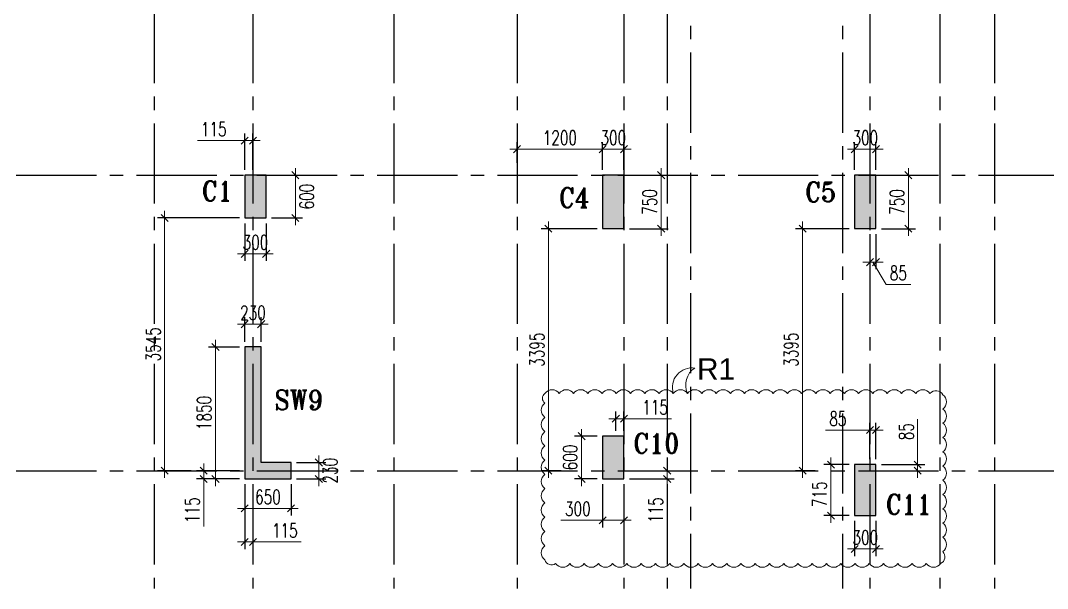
# Model space of a CAD drawing. Header units: millimetres. Extents: x 1363246 to 1691641, y -112430 to 78417.
# Drawn here: x 1414566 to 1428971, y -34446 to -26479 of the extents above; entities that cross this region are included whole.
import ezdxf

# ---------------------------------------------------------------- set-up
doc = ezdxf.new("R2010")
doc.units = ezdxf.units.MM
doc.header["$LTSCALE"] = 500
doc.header["$MEASUREMENT"] = 0
doc.header["$PDMODE"] = 34
for name, pattern in [('CONTINOUS', [0]), ('DASHDOT', [1, 0.5, -0.25, 0, -0.25]), ('Site$0$CENTER2', [1.125, 0.75, -0.125, 0.125, -0.125])]:
    doc.linetypes.add(name, pattern=pattern)
doc.layers.get('Defpoints').update_dxf_attribs({"lineweight": 0})
for name, color, linetype, lineweight in [('ARWO', 1, 'Continuous', 18), ('COL. NO.', 1, 'DASHDOT', 15), ('CUT OUT', 1, 'Continuous', 13), ('dim-M', 1, 'Continuous', 15), ('S - SUNK', 251, 'Continuous', 0), ('TEXT2MM', 3, 'Continuous', 18), ('TOWER COL HATCH', 253, 'Continuous', 20)]:
    doc.layers.add(name, color=color, linetype=linetype, lineweight=lineweight)
for name, color, linetype in [('GLASS', 5, 'Continuous'), ('GRID', 7, 'Continuous'), ('TOWER AREA COLUMN.', 6, 'Continuous')]:
    doc.layers.add(name, color=color, linetype=linetype)
doc.styles.add('2MM', font='romans.shx', dxfattribs={"width": 0.7})
doc.styles.add('3mm', font='arial.ttf')
doc.styles.add('ROMANT', font='romant__.ttf', dxfattribs={"width": 0.9, "height": 600})
doc.dimstyles.new('RAJESH', dxfattribs={"dimtxt": 200, "dimasz": 180, "dimexe": 100, "dimexo": 250, "dimgap": 50, "dimtad": 2, "dimdec": 0, "dimzin": 1, "dimdsep": 46, "dimtxsty": '2MM', "dimblk": 'OBLIQUE', "dimcen": 0, "dimdle": 100, "dimclrd": 1, "dimclre": 1, "dimclrt": 3, "dimadec": 0, "dimazin": 0, "dimtfac": 1, "dimtdec": 0, "dimtix": 1, "dimtmove": 2, "dimatfit": 3, "dimfxl": 0, "dimtolj": 1, "dimlwd": -1, "dimarcsym": 0})

# ---------------------------------------------------------------- blocks, each defined once
blk = doc.blocks.new('EEE')
at = {"layer": 'GRID', "color": 16, "linetype": 'Site$0$CENTER2', "ltscale": 3}
for points in [[(1416440.6, 258923.2), (1416440.6, 223711.9)], [(1417825.6, 258923.2), (1417825.6, 223711.9)], [(1419800.6, 258923.2), (1419800.6, 223711.9)], [(1421530.6, 258923.2), (1421530.6, 223711.9)], [(1423030.6, 258923.2), (1423030.6, 223711.9)], [(1423635.6, 258923.2), (1423635.6, 223711.9)], [(1424487.3, 258923.2), (1423965.6, 258229.8), (1423965.6, 223711.9)], [(1425576.4, 258923.2), (1426098.1, 258229.8), (1426098.1, 223711.9)], [(1426480.6, 258923.2), (1426480.6, 223711.9)], [(1427460.6, 258923.2), (1427460.6, 223711.9)], [(1428230.6, 258923.2), (1428230.6, 223711.9)], [(1363880.9, 229508.8), (1442964.5, 229508.8)], [(1363880.9, 225363.8), (1442964.5, 225363.8)]]:
    blk.add_lwpolyline(points, dxfattribs=at)
blk = doc.blocks.new('3tgra')
at = {"layer": 'TOWER COL HATCH'}
h = blk.add_hatch(color=253, dxfattribs=at)
h.dxf.hatch_style = 1
h.paths.add_polyline_path([(1381176, 68967), (1381476, 68967), (1381476, 68217), (1381176, 68217)])
h = blk.add_hatch(color=253, dxfattribs=at)
h.dxf.hatch_style = 1
h.paths.add_polyline_path([(1384711, 68967), (1385011, 68967), (1385011, 68217), (1384711, 68217)])
h = blk.add_hatch(color=253, dxfattribs=at)
h.dxf.hatch_style = 1
h.paths.add_polyline_path([(1389731, 68967), (1390031, 68967), (1390031, 68367), (1389731, 68367)])
h = blk.add_hatch(color=253, dxfattribs=at)
h.dxf.hatch_style = 1
h.paths.add_polyline_path([(1390031, 66557), (1390031, 64707), (1389381, 64707), (1389381, 64937), (1389801, 64937), (1389801, 66557)])
h = blk.add_hatch(color=253, dxfattribs=at)
h.dxf.hatch_style = 1
h.paths.add_polyline_path([(1384711, 65307), (1385011, 65307), (1385011, 64707), (1384711, 64707)])
h = blk.add_hatch(color=253, dxfattribs=at)
h.dxf.hatch_style = 1
h.paths.add_polyline_path([(1381176, 64907), (1381476, 64907), (1381476, 64192), (1381176, 64192)])
at = {"layer": 'TOWER AREA COLUMN.', "color": 4}
for points in [[(1381176, 68967), (1381476, 68967), (1381476, 68217), (1381176, 68217)], [(1384711, 68967), (1385011, 68967), (1385011, 68217), (1384711, 68217)], [(1389731, 68967), (1390031, 68967), (1390031, 68367), (1389731, 68367)], [(1384711, 65307), (1385011, 65307), (1385011, 64707), (1384711, 64707)], [(1381176, 64907), (1381476, 64907), (1381476, 64192), (1381176, 64192)]]:
    blk.add_lwpolyline(points, close=True, dxfattribs=at)
blk.add_lwpolyline([(1390031, 66557), (1390031, 64707), (1389381, 64707), (1389381, 64937), (1389801, 64937), (1389801, 66557), (1390031, 66557)], dxfattribs=at)
blk = doc.blocks.new('_Oblique')
at = {"color": 0, "linetype": 'ByBlock', "lineweight": -2}
blk.add_line((-0.5, -0.5), (0.5, 0.5), dxfattribs=at)
blk = doc.blocks.new('*D728')
at = {"layer": 'Defpoints', "color": 0, "ltscale": 100, "transparency": 16777216}
for p in [(1426266, -33424), (1426566, -33424), (1426266, -33891)]:
    blk.add_point(p, dxfattribs=at)
at = {"layer": 'dim-M', "color": 1, "lineweight": -2, "ltscale": 100, "transparency": 16777216}
for p, q in [((1426266, -33499), (1426266, -33991)), ((1426566, -33499), (1426566, -33991))]:
    blk.add_line(p, q, dxfattribs=at)
at = {"layer": 'dim-M', "color": 1, "ltscale": 100, "transparency": 16777216}
blk.add_line((1426666, -33891), (1426166, -33891), dxfattribs=at)
at = {"layer": 'dim-M', "color": 1, "ltscale": 100, "transparency": 16777216, "xscale": 100, "yscale": 100, "zscale": 100, "rotation": 180}
blk.add_blockref('_Oblique', (1426266, -33891), dxfattribs=at)
at = {"layer": 'dim-M', "color": 1, "ltscale": 100, "transparency": 16777216, "xscale": 100, "yscale": 100, "zscale": 100}
blk.add_blockref('_Oblique', (1426566, -33891), dxfattribs=at)
at = {"layer": 'dim-M', "color": 3, "ltscale": 100, "transparency": 16777216, "insert": (1426416, -33731), "char_height": 200, "attachment_point": 5, "style": '2MM'}
blk.add_mtext('\\A1;300', dxfattribs=at)
blk = doc.blocks.new('*D729')
at = {"layer": 'Defpoints', "color": 0, "ltscale": 100, "transparency": 16777216}
for p in [(1426266, -32709), (1425934, -33424), (1426266, -33424)]:
    blk.add_point(p, dxfattribs=at)
at = {"layer": 'dim-M', "color": 1, "ltscale": 100, "transparency": 16777216}
blk.add_line((1425934, -32609), (1425934, -33524), dxfattribs=at)
at = {"layer": 'dim-M', "color": 1, "lineweight": -2, "ltscale": 100, "transparency": 16777216}
for p, q in [((1426191, -32709), (1425834, -32709)), ((1426191, -33424), (1425834, -33424))]:
    blk.add_line(p, q, dxfattribs=at)
at = {"layer": 'dim-M', "color": 1, "ltscale": 100, "transparency": 16777216, "xscale": 100, "yscale": 100, "zscale": 100}
for p, rotation in [((1425934, -32709), 90), ((1425934, -33424), 270)]:
    blk.add_blockref('_Oblique', p, dxfattribs=dict(at, rotation=rotation))
at = {"layer": 'dim-M', "color": 3, "ltscale": 100, "transparency": 16777216, "insert": (1425774, -33124), "char_height": 200, "attachment_point": 5, "rotation": 90, "style": '2MM'}
blk.add_mtext('\\A1;715', dxfattribs=at)
blk = doc.blocks.new('*D730')
at = {"layer": 'Defpoints', "color": 0, "ltscale": 100, "transparency": 16777216}
for p in [(1426481, -32224), (1426481, -32709), (1426566, -32709)]:
    blk.add_point(p, dxfattribs=at)
at = {"layer": 'dim-M', "color": 1, "lineweight": -2, "ltscale": 100, "transparency": 16777216}
for p, q in [((1426481, -32634), (1426481, -32124)), ((1426566, -32634), (1426566, -32124))]:
    blk.add_line(p, q, dxfattribs=at)
at = {"layer": 'dim-M', "color": 1, "ltscale": 100, "transparency": 16777216}
for p, q in [((1425857, -32224), (1426481, -32224)), ((1426481, -32224), (1426381, -32224)), ((1426566, -32224), (1426481, -32224)), ((1426566, -32224), (1426481, -32224)), ((1426566, -32224), (1426666, -32224))]:
    blk.add_line(p, q, dxfattribs=at)
at = {"layer": 'dim-M', "color": 1, "ltscale": 100, "transparency": 16777216, "xscale": 100, "yscale": 100, "zscale": 100}
blk.add_blockref('_Oblique', (1426481, -32224), dxfattribs=at)
at = {"layer": 'dim-M', "color": 1, "ltscale": 100, "transparency": 16777216, "xscale": 100, "yscale": 100, "zscale": 100, "rotation": 180}
blk.add_blockref('_Oblique', (1426566, -32224), dxfattribs=at)
at = {"layer": 'dim-M', "color": 3, "ltscale": 100, "transparency": 16777216, "insert": (1426031, -32064), "char_height": 200, "attachment_point": 5, "style": '2MM'}
blk.add_mtext('\\A1;85', dxfattribs=at)
blk = doc.blocks.new('*D731')
at = {"layer": 'Defpoints', "color": 0, "ltscale": 100, "transparency": 16777216}
for p in [(1426566, -32709), (1426566, -32794), (1427150, -32794)]:
    blk.add_point(p, dxfattribs=at)
at = {"layer": 'dim-M', "color": 1, "ltscale": 100, "transparency": 16777216}
for p, q in [((1427150, -32072), (1427150, -32709)), ((1427150, -32709), (1427150, -32609)), ((1427150, -32709), (1427150, -32794)), ((1427150, -32709), (1427150, -32794)), ((1427150, -32794), (1427150, -32894))]:
    blk.add_line(p, q, dxfattribs=at)
at = {"layer": 'dim-M', "color": 1, "lineweight": -2, "ltscale": 100, "transparency": 16777216}
for p, q in [((1426641, -32709), (1427250, -32709)), ((1426641, -32794), (1427250, -32794))]:
    blk.add_line(p, q, dxfattribs=at)
at = {"layer": 'dim-M', "color": 1, "ltscale": 100, "transparency": 16777216, "xscale": 100, "yscale": 100, "zscale": 100}
for p, rotation in [((1427150, -32709), 270), ((1427150, -32794), 90)]:
    blk.add_blockref('_Oblique', p, dxfattribs=dict(at, rotation=rotation))
at = {"layer": 'dim-M', "color": 3, "ltscale": 100, "transparency": 16777216, "insert": (1426990, -32246), "char_height": 200, "attachment_point": 5, "rotation": 90, "style": '2MM'}
blk.add_mtext('\\A1;85', dxfattribs=at)
blk = doc.blocks.new('*D732')
at = {"layer": 'Defpoints', "color": 0, "ltscale": 100, "transparency": 16777216}
for p in [(1422731, -32909), (1423031, -32909), (1422731, -33489)]:
    blk.add_point(p, dxfattribs=at)
at = {"layer": 'dim-M', "color": 1, "lineweight": -2, "ltscale": 100, "transparency": 16777216}
for p, q in [((1422731, -32984), (1422731, -33589)), ((1423031, -32984), (1423031, -33589))]:
    blk.add_line(p, q, dxfattribs=at)
at = {"layer": 'dim-M', "color": 1, "ltscale": 100, "transparency": 16777216}
for p, q in [((1422144, -33489), (1422731, -33489)), ((1423131, -33489), (1422631, -33489))]:
    blk.add_line(p, q, dxfattribs=at)
at = {"layer": 'dim-M', "color": 1, "ltscale": 100, "transparency": 16777216, "xscale": 100, "yscale": 100, "zscale": 100, "rotation": 180}
blk.add_blockref('_Oblique', (1422731, -33489), dxfattribs=at)
at = {"layer": 'dim-M', "color": 1, "ltscale": 100, "transparency": 16777216, "xscale": 100, "yscale": 100, "zscale": 100}
blk.add_blockref('_Oblique', (1423031, -33489), dxfattribs=at)
at = {"layer": 'dim-M', "color": 3, "ltscale": 100, "transparency": 16777216, "insert": (1422384, -33329), "char_height": 200, "attachment_point": 5, "style": '2MM'}
blk.add_mtext('\\A1;300', dxfattribs=at)
blk = doc.blocks.new('*D733')
at = {"layer": 'Defpoints', "color": 0, "ltscale": 100, "transparency": 16777216}
for p in [(1422731, -32309), (1422436, -32909), (1422731, -32909)]:
    blk.add_point(p, dxfattribs=at)
at = {"layer": 'dim-M', "color": 1, "ltscale": 100, "transparency": 16777216}
blk.add_line((1422436, -32209), (1422436, -33009), dxfattribs=at)
at = {"layer": 'dim-M', "color": 1, "lineweight": -2, "ltscale": 100, "transparency": 16777216}
for p, q in [((1422656, -32309), (1422336, -32309)), ((1422656, -32909), (1422336, -32909))]:
    blk.add_line(p, q, dxfattribs=at)
at = {"layer": 'dim-M', "color": 1, "ltscale": 100, "transparency": 16777216, "xscale": 100, "yscale": 100, "zscale": 100}
for p, rotation in [((1422436, -32309), 90), ((1422436, -32909), 270)]:
    blk.add_blockref('_Oblique', p, dxfattribs=dict(at, rotation=rotation))
at = {"layer": 'dim-M', "color": 3, "ltscale": 100, "transparency": 16777216, "insert": (1422276, -32609), "char_height": 200, "attachment_point": 5, "rotation": 90, "style": '2MM'}
blk.add_mtext('\\A1;600', dxfattribs=at)
blk = doc.blocks.new('*D734')
at = {"layer": 'Defpoints', "color": 0, "ltscale": 100, "transparency": 16777216}
for p in [(1422916, -32064), (1422916, -32309), (1423031, -32309)]:
    blk.add_point(p, dxfattribs=at)
at = {"layer": 'dim-M', "color": 1, "lineweight": -2, "ltscale": 100, "transparency": 16777216}
for p, q in [((1422916, -32234), (1422916, -31964)), ((1423031, -32234), (1423031, -31964))]:
    blk.add_line(p, q, dxfattribs=at)
at = {"layer": 'dim-M', "color": 1, "ltscale": 100, "transparency": 16777216}
for p, q in [((1422916, -32064), (1422816, -32064)), ((1423031, -32064), (1422916, -32064)), ((1423031, -32064), (1422916, -32064)), ((1423031, -32064), (1423131, -32064)), ((1423697, -32064), (1423031, -32064))]:
    blk.add_line(p, q, dxfattribs=at)
at = {"layer": 'dim-M', "color": 1, "ltscale": 100, "transparency": 16777216, "xscale": 100, "yscale": 100, "zscale": 100}
blk.add_blockref('_Oblique', (1422916, -32064), dxfattribs=at)
at = {"layer": 'dim-M', "color": 1, "ltscale": 100, "transparency": 16777216, "xscale": 100, "yscale": 100, "zscale": 100, "rotation": 180}
blk.add_blockref('_Oblique', (1423031, -32064), dxfattribs=at)
at = {"layer": 'dim-M', "color": 3, "ltscale": 100, "transparency": 16777216, "insert": (1423467, -31904), "char_height": 200, "attachment_point": 5, "style": '2MM'}
blk.add_mtext('\\A1;115', dxfattribs=at)
blk = doc.blocks.new('*D735')
at = {"layer": 'Defpoints', "color": 0, "ltscale": 100, "transparency": 16777216}
for p in [(1423031, -32794), (1423031, -32909), (1423636, -32909)]:
    blk.add_point(p, dxfattribs=at)
at = {"layer": 'dim-M', "color": 1, "ltscale": 100, "transparency": 16777216}
for p, q in [((1423636, -32794), (1423636, -32694)), ((1423636, -32794), (1423636, -32909)), ((1423636, -32794), (1423636, -32909)), ((1423636, -32909), (1423636, -33009)), ((1423636, -33576), (1423636, -32909))]:
    blk.add_line(p, q, dxfattribs=at)
at = {"layer": 'dim-M', "color": 1, "lineweight": -2, "ltscale": 100, "transparency": 16777216}
for p, q in [((1423106, -32794), (1423736, -32794)), ((1423106, -32909), (1423736, -32909))]:
    blk.add_line(p, q, dxfattribs=at)
at = {"layer": 'dim-M', "color": 1, "ltscale": 100, "transparency": 16777216, "xscale": 100, "yscale": 100, "zscale": 100}
for p, rotation in [((1423636, -32794), 270), ((1423636, -32909), 90)]:
    blk.add_blockref('_Oblique', p, dxfattribs=dict(at, rotation=rotation))
at = {"layer": 'dim-M', "color": 3, "ltscale": 100, "transparency": 16777216, "insert": (1423476, -33346), "char_height": 200, "attachment_point": 5, "rotation": 90, "style": '2MM'}
blk.add_mtext('\\A1;115', dxfattribs=at)
blk = doc.blocks.new('*D736')
at = {"layer": 'Defpoints', "color": 0, "ltscale": 100, "transparency": 16777216}
for p in [(1423031, -28284), (1422731, -28649), (1423031, -28649)]:
    blk.add_point(p, dxfattribs=at)
at = {"layer": 'dim-M', "color": 1, "lineweight": -2, "ltscale": 100, "transparency": 16777216}
for p, q in [((1422731, -28574), (1422731, -28184)), ((1423031, -28574), (1423031, -28184))]:
    blk.add_line(p, q, dxfattribs=at)
at = {"layer": 'dim-M', "color": 1, "ltscale": 100, "transparency": 16777216}
for p, q in [((1422731, -28284), (1422631, -28284)), ((1422731, -28284), (1423031, -28284)), ((1423031, -28284), (1423131, -28284))]:
    blk.add_line(p, q, dxfattribs=at)
at = {"layer": 'dim-M', "color": 1, "ltscale": 100, "transparency": 16777216, "xscale": 100, "yscale": 100, "zscale": 100}
blk.add_blockref('_Oblique', (1422731, -28284), dxfattribs=at)
at = {"layer": 'dim-M', "color": 1, "ltscale": 100, "transparency": 16777216, "xscale": 100, "yscale": 100, "zscale": 100, "rotation": 180}
blk.add_blockref('_Oblique', (1423031, -28284), dxfattribs=at)
at = {"layer": 'dim-M', "color": 3, "ltscale": 100, "transparency": 16777216, "insert": (1422881, -28124), "char_height": 200, "attachment_point": 5, "style": '2MM'}
blk.add_mtext('\\A1;300', dxfattribs=at)
blk = doc.blocks.new('*D737')
at = {"layer": 'Defpoints', "color": 0, "ltscale": 100, "transparency": 16777216}
for p in [(1423031, -28649), (1423031, -29399), (1423552, -29399)]:
    blk.add_point(p, dxfattribs=at)
at = {"layer": 'dim-M', "color": 1, "lineweight": -2, "ltscale": 100, "transparency": 16777216}
for p, q in [((1423106, -28649), (1423652, -28649)), ((1423106, -29399), (1423652, -29399))]:
    blk.add_line(p, q, dxfattribs=at)
at = {"layer": 'dim-M', "color": 1, "ltscale": 100, "transparency": 16777216}
blk.add_line((1423552, -28549), (1423552, -29499), dxfattribs=at)
at = {"layer": 'dim-M', "color": 1, "ltscale": 100, "transparency": 16777216, "xscale": 100, "yscale": 100, "zscale": 100}
for p, rotation in [((1423552, -28649), 90), ((1423552, -29399), 270)]:
    blk.add_blockref('_Oblique', p, dxfattribs=dict(at, rotation=rotation))
at = {"layer": 'dim-M', "color": 3, "ltscale": 100, "transparency": 16777216, "insert": (1423392, -29024), "char_height": 200, "attachment_point": 5, "rotation": 90, "style": '2MM'}
blk.add_mtext('\\A1;750', dxfattribs=at)
blk = doc.blocks.new('*D738')
at = {"layer": 'Defpoints', "color": 0, "ltscale": 100, "transparency": 16777216}
for p in [(1421531, -28284), (1421531, -28549), (1422731, -28649)]:
    blk.add_point(p, dxfattribs=at)
at = {"layer": 'dim-M', "color": 1, "lineweight": -2, "ltscale": 100, "transparency": 16777216}
for p, q in [((1421531, -28474), (1421531, -28184)), ((1422731, -28574), (1422731, -28184))]:
    blk.add_line(p, q, dxfattribs=at)
at = {"layer": 'dim-M', "color": 1, "ltscale": 100, "transparency": 16777216}
blk.add_line((1422831, -28284), (1421431, -28284), dxfattribs=at)
at = {"layer": 'dim-M', "color": 1, "ltscale": 100, "transparency": 16777216, "xscale": 100, "yscale": 100, "zscale": 100, "rotation": 180}
blk.add_blockref('_Oblique', (1421531, -28284), dxfattribs=at)
at = {"layer": 'dim-M', "color": 1, "ltscale": 100, "transparency": 16777216, "xscale": 100, "yscale": 100, "zscale": 100}
blk.add_blockref('_Oblique', (1422731, -28284), dxfattribs=at)
at = {"layer": 'dim-M', "color": 3, "ltscale": 100, "transparency": 16777216, "insert": (1422131, -28124), "char_height": 200, "attachment_point": 5, "style": '2MM'}
blk.add_mtext('\\A1;1200', dxfattribs=at)
blk = doc.blocks.new('*D739')
at = {"layer": 'Defpoints', "color": 0, "ltscale": 100, "transparency": 16777216}
for p in [(1422731, -29399), (1421971, -32794), (1422225, -32794)]:
    blk.add_point(p, dxfattribs=at)
at = {"layer": 'dim-M', "color": 1, "ltscale": 100, "transparency": 16777216}
blk.add_line((1421971, -29299), (1421971, -32894), dxfattribs=at)
at = {"layer": 'dim-M', "color": 1, "lineweight": -2, "ltscale": 100, "transparency": 16777216}
for p, q in [((1422656, -29399), (1421871, -29399)), ((1422150, -32794), (1421871, -32794))]:
    blk.add_line(p, q, dxfattribs=at)
at = {"layer": 'dim-M', "color": 1, "ltscale": 100, "transparency": 16777216, "xscale": 100, "yscale": 100, "zscale": 100}
for p, rotation in [((1421971, -29399), 90), ((1421971, -32794), 270)]:
    blk.add_blockref('_Oblique', p, dxfattribs=dict(at, rotation=rotation))
at = {"layer": 'dim-M', "color": 3, "ltscale": 100, "transparency": 16777216, "insert": (1421811, -31096), "char_height": 200, "attachment_point": 5, "rotation": 90, "style": '2MM'}
blk.add_mtext('\\A1;3395', dxfattribs=at)
blk = doc.blocks.new('*D740')
at = {"layer": 'Defpoints', "color": 0, "ltscale": 100, "transparency": 16777216}
for p in [(1426566, -28284), (1426266, -28649), (1426566, -28649)]:
    blk.add_point(p, dxfattribs=at)
at = {"layer": 'dim-M', "color": 1, "lineweight": -2, "ltscale": 100, "transparency": 16777216}
for p, q in [((1426266, -28574), (1426266, -28184)), ((1426566, -28574), (1426566, -28184))]:
    blk.add_line(p, q, dxfattribs=at)
at = {"layer": 'dim-M', "color": 1, "ltscale": 100, "transparency": 16777216}
for p, q in [((1426266, -28284), (1426166, -28284)), ((1426266, -28284), (1426566, -28284)), ((1426566, -28284), (1426666, -28284))]:
    blk.add_line(p, q, dxfattribs=at)
at = {"layer": 'dim-M', "color": 1, "ltscale": 100, "transparency": 16777216, "xscale": 100, "yscale": 100, "zscale": 100}
blk.add_blockref('_Oblique', (1426266, -28284), dxfattribs=at)
at = {"layer": 'dim-M', "color": 1, "ltscale": 100, "transparency": 16777216, "xscale": 100, "yscale": 100, "zscale": 100, "rotation": 180}
blk.add_blockref('_Oblique', (1426566, -28284), dxfattribs=at)
at = {"layer": 'dim-M', "color": 3, "ltscale": 100, "transparency": 16777216, "insert": (1426416, -28124), "char_height": 200, "attachment_point": 5, "style": '2MM'}
blk.add_mtext('\\A1;300', dxfattribs=at)
blk = doc.blocks.new('*D741')
at = {"layer": 'Defpoints', "color": 0, "ltscale": 100, "transparency": 16777216}
for p in [(1426566, -28649), (1426566, -29399), (1427021, -29399)]:
    blk.add_point(p, dxfattribs=at)
at = {"layer": 'dim-M', "color": 1, "lineweight": -2, "ltscale": 100, "transparency": 16777216}
for p, q in [((1426641, -28649), (1427121, -28649)), ((1426641, -29399), (1427121, -29399))]:
    blk.add_line(p, q, dxfattribs=at)
at = {"layer": 'dim-M', "color": 1, "ltscale": 100, "transparency": 16777216}
blk.add_line((1427021, -28549), (1427021, -29499), dxfattribs=at)
at = {"layer": 'dim-M', "color": 1, "ltscale": 100, "transparency": 16777216, "xscale": 100, "yscale": 100, "zscale": 100}
for p, rotation in [((1427021, -28649), 90), ((1427021, -29399), 270)]:
    blk.add_blockref('_Oblique', p, dxfattribs=dict(at, rotation=rotation))
at = {"layer": 'dim-M', "color": 3, "ltscale": 100, "transparency": 16777216, "insert": (1426861, -29024), "char_height": 200, "attachment_point": 5, "rotation": 90, "style": '2MM'}
blk.add_mtext('\\A1;750', dxfattribs=at)
blk = doc.blocks.new('*D742')
at = {"layer": 'Defpoints', "color": 0, "ltscale": 100, "transparency": 16777216}
for p in [(1426266, -29399), (1425536, -32794), (1425790, -32794)]:
    blk.add_point(p, dxfattribs=at)
at = {"layer": 'dim-M', "color": 1, "ltscale": 100, "transparency": 16777216}
blk.add_line((1425536, -29299), (1425536, -32894), dxfattribs=at)
at = {"layer": 'dim-M', "color": 1, "lineweight": -2, "ltscale": 100, "transparency": 16777216}
for p, q in [((1426191, -29399), (1425436, -29399)), ((1425715, -32794), (1425436, -32794))]:
    blk.add_line(p, q, dxfattribs=at)
at = {"layer": 'dim-M', "color": 1, "ltscale": 100, "transparency": 16777216, "xscale": 100, "yscale": 100, "zscale": 100}
for p, rotation in [((1425536, -29399), 90), ((1425536, -32794), 270)]:
    blk.add_blockref('_Oblique', p, dxfattribs=dict(at, rotation=rotation))
at = {"layer": 'dim-M', "color": 3, "ltscale": 100, "transparency": 16777216, "insert": (1425376, -31096), "char_height": 200, "attachment_point": 5, "rotation": 90, "style": '2MM'}
blk.add_mtext('\\A1;3395', dxfattribs=at)
blk = doc.blocks.new('*D743')
at = {"layer": 'Defpoints', "color": 0, "ltscale": 100, "transparency": 16777216}
for p in [(1426481, -29399), (1426566, -29399), (1426481, -29869)]:
    blk.add_point(p, dxfattribs=at)
at = {"layer": 'dim-M', "color": 1, "lineweight": -2, "ltscale": 100, "transparency": 16777216}
for p, q in [((1426481, -29474), (1426481, -29969)), ((1426566, -29474), (1426566, -29969))]:
    blk.add_line(p, q, dxfattribs=at)
at = {"layer": 'dim-M', "color": 1, "ltscale": 100, "transparency": 16777216}
for p, q in [((1426481, -29869), (1426381, -29869)), ((1426566, -29869), (1426481, -29869)), ((1426566, -29869), (1426481, -29869)), ((1426523, -29869), (1426707, -30181)), ((1426566, -29869), (1426666, -29869)), ((1426707, -30181), (1427054, -30181))]:
    blk.add_line(p, q, dxfattribs=at)
at = {"layer": 'dim-M', "color": 1, "ltscale": 100, "transparency": 16777216, "xscale": 100, "yscale": 100, "zscale": 100}
blk.add_blockref('_Oblique', (1426481, -29869), dxfattribs=at)
at = {"layer": 'dim-M', "color": 1, "ltscale": 100, "transparency": 16777216, "xscale": 100, "yscale": 100, "zscale": 100, "rotation": 180}
blk.add_blockref('_Oblique', (1426566, -29869), dxfattribs=at)
at = {"layer": 'dim-M', "color": 3, "ltscale": 100, "transparency": 16777216, "insert": (1426880, -30021), "char_height": 200, "attachment_point": 5, "style": '2MM'}
blk.add_mtext('\\A1;85', dxfattribs=at)
blk = doc.blocks.new('*D751')
at = {"layer": 'Defpoints', "color": 0, "ltscale": 100, "transparency": 16777216}
for p in [(1418011, -28649), (1418011, -29249), (1418421, -29249)]:
    blk.add_point(p, dxfattribs=at)
at = {"layer": 'dim-M', "color": 1, "lineweight": -2, "ltscale": 100, "transparency": 16777216}
for p, q in [((1418086, -28649), (1418521, -28649)), ((1418086, -29249), (1418521, -29249))]:
    blk.add_line(p, q, dxfattribs=at)
at = {"layer": 'dim-M', "color": 1, "ltscale": 100, "transparency": 16777216}
blk.add_line((1418421, -28549), (1418421, -29349), dxfattribs=at)
at = {"layer": 'dim-M', "color": 1, "ltscale": 100, "transparency": 16777216, "xscale": 100, "yscale": 100, "zscale": 100}
for p, rotation in [((1418421, -28649), 90), ((1418421, -29249), 270)]:
    blk.add_blockref('_Oblique', p, dxfattribs=dict(at, rotation=rotation))
at = {"layer": 'dim-M', "color": 3, "ltscale": 100, "transparency": 16777216, "insert": (1418581, -28949), "char_height": 200, "attachment_point": 5, "rotation": 90, "style": '2MM'}
blk.add_mtext('\\A1;600', dxfattribs=at)
blk = doc.blocks.new('*D752')
at = {"layer": 'Defpoints', "color": 0, "ltscale": 100, "transparency": 16777216}
for p in [(1417711, -29249), (1418011, -29249), (1417711, -29751)]:
    blk.add_point(p, dxfattribs=at)
at = {"layer": 'dim-M', "color": 1, "lineweight": -2, "ltscale": 100, "transparency": 16777216}
for p, q in [((1417711, -29324), (1417711, -29851)), ((1418011, -29324), (1418011, -29851))]:
    blk.add_line(p, q, dxfattribs=at)
at = {"layer": 'dim-M', "color": 1, "ltscale": 100, "transparency": 16777216}
blk.add_line((1418111, -29751), (1417611, -29751), dxfattribs=at)
at = {"layer": 'dim-M', "color": 1, "ltscale": 100, "transparency": 16777216, "xscale": 100, "yscale": 100, "zscale": 100, "rotation": 180}
blk.add_blockref('_Oblique', (1417711, -29751), dxfattribs=at)
at = {"layer": 'dim-M', "color": 1, "ltscale": 100, "transparency": 16777216, "xscale": 100, "yscale": 100, "zscale": 100}
blk.add_blockref('_Oblique', (1418011, -29751), dxfattribs=at)
at = {"layer": 'dim-M', "color": 3, "ltscale": 100, "transparency": 16777216, "insert": (1417861, -29591), "char_height": 200, "attachment_point": 5, "style": '2MM'}
blk.add_mtext('\\A1;300', dxfattribs=at)
blk = doc.blocks.new('*D756')
at = {"layer": 'Defpoints', "color": 0, "ltscale": 100, "transparency": 16777216}
for p in [(1417711, -28163), (1417711, -28649), (1417826, -28649)]:
    blk.add_point(p, dxfattribs=at)
at = {"layer": 'dim-M', "color": 1, "lineweight": -2, "ltscale": 100, "transparency": 16777216}
for p, q in [((1417711, -28574), (1417711, -28063)), ((1417826, -28574), (1417826, -28063))]:
    blk.add_line(p, q, dxfattribs=at)
at = {"layer": 'dim-M', "color": 1, "ltscale": 100, "transparency": 16777216}
for p, q in [((1417046, -28163), (1417711, -28163)), ((1417711, -28163), (1417611, -28163)), ((1417826, -28163), (1417711, -28163)), ((1417826, -28163), (1417711, -28163)), ((1417826, -28163), (1417926, -28163))]:
    blk.add_line(p, q, dxfattribs=at)
at = {"layer": 'dim-M', "color": 1, "ltscale": 100, "transparency": 16777216, "xscale": 100, "yscale": 100, "zscale": 100}
blk.add_blockref('_Oblique', (1417711, -28163), dxfattribs=at)
at = {"layer": 'dim-M', "color": 1, "ltscale": 100, "transparency": 16777216, "xscale": 100, "yscale": 100, "zscale": 100, "rotation": 180}
blk.add_blockref('_Oblique', (1417826, -28163), dxfattribs=at)
at = {"layer": 'dim-M', "color": 3, "ltscale": 100, "transparency": 16777216, "insert": (1417276, -28003), "char_height": 200, "attachment_point": 5, "style": '2MM'}
blk.add_mtext('\\A1;115', dxfattribs=at)
blk = doc.blocks.new('*D757')
at = {"layer": 'Defpoints', "color": 0, "ltscale": 100, "transparency": 16777216}
for p in [(1417711, -29249), (1416587, -32794), (1417035, -32794)]:
    blk.add_point(p, dxfattribs=at)
at = {"layer": 'dim-M', "color": 1, "ltscale": 100, "transparency": 16777216}
blk.add_line((1416587, -29149), (1416587, -32894), dxfattribs=at)
at = {"layer": 'dim-M', "color": 1, "lineweight": -2, "ltscale": 100, "transparency": 16777216}
for p, q in [((1417636, -29249), (1416487, -29249)), ((1416960, -32794), (1416487, -32794))]:
    blk.add_line(p, q, dxfattribs=at)
at = {"layer": 'dim-M', "color": 1, "ltscale": 100, "transparency": 16777216, "xscale": 100, "yscale": 100, "zscale": 100}
for p, rotation in [((1416587, -29249), 90), ((1416587, -32794), 270)]:
    blk.add_blockref('_Oblique', p, dxfattribs=dict(at, rotation=rotation))
at = {"layer": 'dim-M', "color": 3, "ltscale": 100, "transparency": 16777216, "insert": (1416427, -31021), "char_height": 200, "attachment_point": 5, "rotation": 90, "style": '2MM'}
blk.add_mtext('\\A1;3545', dxfattribs=at)
blk = doc.blocks.new('*D758')
at = {"layer": 'Defpoints', "color": 0, "ltscale": 100, "transparency": 16777216}
for p in [(1417711, -32909), (1418361, -32909), (1418361, -33322)]:
    blk.add_point(p, dxfattribs=at)
at = {"layer": 'dim-M', "color": 1, "lineweight": -2, "ltscale": 100, "transparency": 16777216}
for p, q in [((1417711, -32984), (1417711, -33422)), ((1418361, -32984), (1418361, -33422))]:
    blk.add_line(p, q, dxfattribs=at)
at = {"layer": 'dim-M', "color": 1, "ltscale": 100, "transparency": 16777216}
blk.add_line((1417611, -33322), (1418461, -33322), dxfattribs=at)
at = {"layer": 'dim-M', "color": 1, "ltscale": 100, "transparency": 16777216, "xscale": 100, "yscale": 100, "zscale": 100, "rotation": 180}
blk.add_blockref('_Oblique', (1417711, -33322), dxfattribs=at)
at = {"layer": 'dim-M', "color": 1, "ltscale": 100, "transparency": 16777216, "xscale": 100, "yscale": 100, "zscale": 100}
blk.add_blockref('_Oblique', (1418361, -33322), dxfattribs=at)
at = {"layer": 'dim-M', "color": 3, "ltscale": 100, "transparency": 16777216, "insert": (1418036, -33162), "char_height": 200, "attachment_point": 5, "style": '2MM'}
blk.add_mtext('\\A1;650', dxfattribs=at)
blk = doc.blocks.new('*D759')
at = {"layer": 'Defpoints', "color": 0, "ltscale": 100, "transparency": 16777216}
for p in [(1418361, -32679), (1418361, -32909), (1418750, -32909)]:
    blk.add_point(p, dxfattribs=at)
at = {"layer": 'dim-M', "color": 1, "lineweight": -2, "ltscale": 100, "transparency": 16777216}
for p, q in [((1418436, -32679), (1418850, -32679)), ((1418436, -32909), (1418850, -32909))]:
    blk.add_line(p, q, dxfattribs=at)
at = {"layer": 'dim-M', "color": 1, "ltscale": 100, "transparency": 16777216}
for p, q in [((1418750, -32679), (1418750, -32579)), ((1418750, -32679), (1418750, -32909)), ((1418750, -32909), (1418750, -33009))]:
    blk.add_line(p, q, dxfattribs=at)
at = {"layer": 'dim-M', "color": 1, "ltscale": 100, "transparency": 16777216, "xscale": 100, "yscale": 100, "zscale": 100}
for p, rotation in [((1418750, -32679), 270), ((1418750, -32909), 90)]:
    blk.add_blockref('_Oblique', p, dxfattribs=dict(at, rotation=rotation))
at = {"layer": 'dim-M', "color": 3, "ltscale": 100, "transparency": 16777216, "insert": (1418910, -32794), "char_height": 200, "attachment_point": 5, "rotation": 90, "style": '2MM'}
blk.add_mtext('\\A1;230', dxfattribs=at)
blk = doc.blocks.new('*D760')
at = {"layer": 'Defpoints', "color": 0, "ltscale": 100, "transparency": 16777216}
for p in [(1417941, -30739), (1417711, -31059), (1417941, -31059)]:
    blk.add_point(p, dxfattribs=at)
at = {"layer": 'dim-M', "color": 1, "lineweight": -2, "ltscale": 100, "transparency": 16777216}
for p, q in [((1417711, -30984), (1417711, -30639)), ((1417941, -30984), (1417941, -30639))]:
    blk.add_line(p, q, dxfattribs=at)
at = {"layer": 'dim-M', "color": 1, "ltscale": 100, "transparency": 16777216}
for p, q in [((1417711, -30739), (1417611, -30739)), ((1417711, -30739), (1417941, -30739)), ((1417941, -30739), (1418041, -30739))]:
    blk.add_line(p, q, dxfattribs=at)
at = {"layer": 'dim-M', "color": 1, "ltscale": 100, "transparency": 16777216, "xscale": 100, "yscale": 100, "zscale": 100}
blk.add_blockref('_Oblique', (1417711, -30739), dxfattribs=at)
at = {"layer": 'dim-M', "color": 1, "ltscale": 100, "transparency": 16777216, "xscale": 100, "yscale": 100, "zscale": 100, "rotation": 180}
blk.add_blockref('_Oblique', (1417941, -30739), dxfattribs=at)
at = {"layer": 'dim-M', "color": 3, "ltscale": 100, "transparency": 16777216, "insert": (1417826, -30579), "char_height": 200, "attachment_point": 5, "style": '2MM'}
blk.add_mtext('\\A1;230', dxfattribs=at)
blk = doc.blocks.new('*D761')
at = {"layer": 'Defpoints', "color": 0, "ltscale": 100, "transparency": 16777216}
for p in [(1417711, -31059), (1417301, -32909), (1417711, -32909)]:
    blk.add_point(p, dxfattribs=at)
at = {"layer": 'dim-M', "color": 1, "ltscale": 100, "transparency": 16777216}
blk.add_line((1417301, -30959), (1417301, -33009), dxfattribs=at)
at = {"layer": 'dim-M', "color": 1, "lineweight": -2, "ltscale": 100, "transparency": 16777216}
for p, q in [((1417636, -31059), (1417201, -31059)), ((1417636, -32909), (1417201, -32909))]:
    blk.add_line(p, q, dxfattribs=at)
at = {"layer": 'dim-M', "color": 1, "ltscale": 100, "transparency": 16777216, "xscale": 100, "yscale": 100, "zscale": 100}
for p, rotation in [((1417301, -31059), 90), ((1417301, -32909), 270)]:
    blk.add_blockref('_Oblique', p, dxfattribs=dict(at, rotation=rotation))
at = {"layer": 'dim-M', "color": 3, "ltscale": 100, "transparency": 16777216, "insert": (1417141, -31984), "char_height": 200, "attachment_point": 5, "rotation": 90, "style": '2MM'}
blk.add_mtext('\\A1;1850', dxfattribs=at)
blk = doc.blocks.new('*D762')
at = {"layer": 'Defpoints', "color": 0, "ltscale": 100, "transparency": 16777216}
for p in [(1417711, -32909), (1417826, -32909), (1417826, -33793)]:
    blk.add_point(p, dxfattribs=at)
at = {"layer": 'dim-M', "color": 1, "lineweight": -2, "ltscale": 100, "transparency": 16777216}
for p, q in [((1417711, -32984), (1417711, -33893)), ((1417826, -32984), (1417826, -33893))]:
    blk.add_line(p, q, dxfattribs=at)
at = {"layer": 'dim-M', "color": 1, "ltscale": 100, "transparency": 16777216}
for p, q in [((1417711, -33793), (1417611, -33793)), ((1417711, -33793), (1417826, -33793)), ((1417711, -33793), (1417826, -33793)), ((1417826, -33793), (1417926, -33793)), ((1418503, -33793), (1417826, -33793))]:
    blk.add_line(p, q, dxfattribs=at)
at = {"layer": 'dim-M', "color": 1, "ltscale": 100, "transparency": 16777216, "xscale": 100, "yscale": 100, "zscale": 100}
blk.add_blockref('_Oblique', (1417711, -33793), dxfattribs=at)
at = {"layer": 'dim-M', "color": 1, "ltscale": 100, "transparency": 16777216, "xscale": 100, "yscale": 100, "zscale": 100, "rotation": 180}
blk.add_blockref('_Oblique', (1417826, -33793), dxfattribs=at)
at = {"layer": 'dim-M', "color": 3, "ltscale": 100, "transparency": 16777216, "insert": (1418273, -33633), "char_height": 200, "attachment_point": 5, "style": '2MM'}
blk.add_mtext('\\A1;115', dxfattribs=at)
blk = doc.blocks.new('*D763')
at = {"layer": 'Defpoints', "color": 0, "ltscale": 100, "transparency": 16777216}
for p in [(1417711, -32794), (1417135, -32909), (1417711, -32909)]:
    blk.add_point(p, dxfattribs=at)
at = {"layer": 'dim-M', "color": 1, "ltscale": 100, "transparency": 16777216}
for p, q in [((1417135, -32794), (1417135, -32694)), ((1417135, -32794), (1417135, -32909)), ((1417135, -32794), (1417135, -32909)), ((1417135, -32909), (1417135, -33009)), ((1417135, -33577), (1417135, -32909))]:
    blk.add_line(p, q, dxfattribs=at)
at = {"layer": 'dim-M', "color": 1, "lineweight": -2, "ltscale": 100, "transparency": 16777216}
for p, q in [((1417636, -32794), (1417035, -32794)), ((1417636, -32909), (1417035, -32909))]:
    blk.add_line(p, q, dxfattribs=at)
at = {"layer": 'dim-M', "color": 1, "ltscale": 100, "transparency": 16777216, "xscale": 100, "yscale": 100, "zscale": 100}
for p, rotation in [((1417135, -32794), 270), ((1417135, -32909), 90)]:
    blk.add_blockref('_Oblique', p, dxfattribs=dict(at, rotation=rotation))
at = {"layer": 'dim-M', "color": 3, "ltscale": 100, "transparency": 16777216, "insert": (1416975, -33347), "char_height": 200, "attachment_point": 5, "rotation": 90, "style": '2MM'}
blk.add_mtext('\\A1;115', dxfattribs=at)

msp = doc.modelspace()

# ---------------------------------------------------------------- linework, layer by layer
at = {"layer": 'ARWO', "color": 1}
msp.add_lwpolyline([(1421922.7, -31709.9, -0.5205671), (1422122.7, -31709.9, -0.5205671), (1422322.7, -31709.9, -0.5205671), (1422522.7, -31709.9, -0.5205671), (1422722.7, -31709.9, -0.5205671), (1422922.7, -31709.9, -0.5205671), (1423122.7, -31709.9, -0.5205671), (1423322.7, -31709.9, -0.5205671), (1423522.7, -31709.9, -0.5205671), (1423722.7, -31709.9, -0.5205671), (1423922.7, -31709.9, -0.5205671), (1424122.7, -31709.9, -0.5205671), (1424322.7, -31709.9, -0.5205671), (1424522.7, -31709.9, -0.5205671), (1424722.7, -31709.9, -0.5205671), (1424922.7, -31709.9, -0.5205671), (1425122.7, -31709.9, -0.5205671), (1425322.7, -31709.9, -0.5205671), (1425522.7, -31709.9, -0.5205671), (1425722.7, -31709.9, -0.5205671), (1425922.7, -31709.9, -0.5205671), (1426122.7, -31709.9, -0.5205671), (1426322.7, -31709.9, -0.5205671), (1426522.7, -31709.9, -0.5205671), (1426722.7, -31709.9, -0.5205671), (1426922.7, -31709.9, -0.5205671), (1427122.7, -31709.9, -0.5205671), (1427322.7, -31709.9, -0.5205671), (1427504.1, -31728.4, -0.5205671), (1427504.1, -31928.4, -0.5205671), (1427504.1, -32128.4, -0.5205671), (1427504.1, -32328.4, -0.5205671), (1427504.1, -32528.4, -0.5205671), (1427504.1, -32728.4, -0.5205671), (1427504.1, -32928.4, -0.5205671), (1427504.1, -33128.4, -0.5205671), (1427504.1, -33328.4, -0.5205671), (1427504.1, -33528.4, -0.5205671), (1427504.1, -33728.4, -0.5205671), (1427504.1, -33928.4, -0.5205671), (1427471.9, -34096.2, -0.5205671), (1427271.9, -34096.2, -0.5205671), (1427071.9, -34096.2, -0.5205671), (1426871.9, -34096.2, -0.5205671), (1426671.9, -34096.2, -0.5205671), (1426471.9, -34096.2, -0.5205671), (1426271.9, -34096.2, -0.5205671), (1426071.9, -34096.2, -0.5205671), (1425871.9, -34096.2, -0.5205671), (1425671.9, -34096.2, -0.5205671), (1425471.9, -34096.2, -0.5205671), (1425271.9, -34096.2, -0.5205671), (1425071.9, -34096.2, -0.5205671), (1424871.9, -34096.2, -0.5205671), (1424671.9, -34096.2, -0.5205671), (1424471.9, -34096.2, -0.5205671), (1424271.9, -34096.2, -0.5205671), (1424071.9, -34096.2, -0.5205671), (1423871.9, -34096.2, -0.5205671), (1423671.9, -34096.2, -0.5205671), (1423471.9, -34096.2, -0.5205671), (1423271.9, -34096.2, -0.5205671), (1423071.9, -34096.2, -0.5205671), (1422871.9, -34096.2, -0.5205671), (1422671.9, -34096.2, -0.5205671), (1422471.9, -34096.2, -0.5205671), (1422271.9, -34096.2, -0.5205671), (1422071.9, -34096.2, -0.5205671), (1421922.7, -34045.5, -0.5205671), (1421922.7, -33845.5, -0.5205671), (1421922.7, -33645.5, -0.5205671), (1421922.7, -33445.5, -0.5205671), (1421922.7, -33245.5, -0.5205671), (1421922.7, -33045.5, -0.5205671), (1421922.7, -32845.5, -0.5205671), (1421922.7, -32645.5, -0.5205671), (1421922.7, -32445.5, -0.5205671), (1421922.7, -32245.5, -0.5205671), (1421922.7, -32045.5, -0.5205671), (1421922.7, -31845.5, -0.5205671)], format="xyb", close=True, dxfattribs=at)
at = {"layer": 'S - SUNK', "color": 1, "ltscale": 10}
for centre, radius, start, end in [((1423984.8, -31625.9), 275.2, 81.3767, 197.76192), ((1424174.2, -31589.9), 278.7, 122.11253, 205.50871)]:
    msp.add_arc(centre, radius, start, end, dxfattribs=at)

# ---------------------------------------------------------------- block references
at = {"layer": 'CUT OUT', "color": 4, "xscale": -1}
msp.add_blockref('3tgra', (2807741.3, -97615.5), dxfattribs=at)
at = {"layer": 'GLASS', "color": 4}
msp.add_blockref('EEE', (0, -258157.5), dxfattribs=at)

# ---------------------------------------------------------------- texts
at = {"layer": 'COL. NO.', "color": 4, "linetype": 'CONTINOUS', "style": 'ROMANT', "width": 0.9}
for s, p in [('C1', (1417106.8, -29007.6, 0)), ('C5', (1425570, -29021, 0)), ('C4', (1422115.6, -29100.6, 0)), ('C10', (1423159.8, -32547.8, 0)), ('C11', (1426701.7, -33404.4, 0))]:
    msp.add_text(s, height=275, dxfattribs=at).set_placement(p)
at = {"layer": 'COL. NO.', "color": 7, "linetype": 'CONTINOUS', "style": 'ROMANT', "width": 0.9}
msp.add_text('SW9', height=275, dxfattribs=at).set_placement((1418127.8, -31940.6, 0))
at = {"layer": 'TEXT2MM', "color": 1, "linetype": 'Continuous', "style": '3mm'}
msp.add_text('R1', height=300, dxfattribs=at).set_placement((1424054.7, -31517, 0))

# ---------------------------------------------------------------- dimensions: what is measured, and where the dimension line sits
at = {"layer": 'dim-M', "ltscale": 100}
for base, p1, p2, picture, middle in [((1417710.6, -28162.5), (1417825.6, -28648.7), (1417710.6, -28648.7), '*D756', (1417276.4, -28327.2)), ((1417710.6, -29750.8), (1418010.6, -29248.7), (1417710.6, -29248.7), '*D752', (1417860.6, -29750.8)), ((1426480.6, -29869.2), (1426565.6, -29398.7), (1426480.6, -29398.7), '*D743', (1426767, -30180.6)), ((1418360.6, -33322.1), (1417710.6, -32908.7), (1418360.6, -32908.7), '*D758', (1418035.6, -33322.1)), ((1417825.6, -33793), (1417710.6, -32908.7), (1417825.6, -32908.7), '*D762', (1418273.1, -33781.3))]:
    dim = msp.add_linear_dim(base=base, p1=p1, p2=p2, dimstyle='RAJESH', override={"dimasz": 100, "dimexo": 75, "dimgap": 60, "dimtmove": 1}, dxfattribs=at)
    dim.commit()
    dim.dimension.update_dxf_attribs({"geometry": picture, "text_midpoint": middle, "dimtype": 160})
for base, p1, p2, picture, middle in [((1421530.6, -28284.4), (1422730.6, -28648.7), (1421530.6, -28549.4), '*D738', (1422130.6, -28124.4)), ((1423030.6, -28284.4), (1422730.6, -28648.7), (1423030.6, -28648.7), '*D736', (1422880.6, -28124.4)), ((1426565.6, -28284.4), (1426265.6, -28648.7), (1426565.6, -28648.7), '*D740', (1426415.6, -28124.4)), ((1417940.6, -30739), (1417710.6, -31058.7), (1417940.6, -31058.7), '*D760', (1417825.6, -30579))]:
    dim = msp.add_linear_dim(base=base, p1=p1, p2=p2, dimstyle='RAJESH', override={"dimasz": 100, "dimexo": 75, "dimgap": 60, "dimtmove": 1}, dxfattribs=at)
    dim.commit()
    dim.dimension.update_dxf_attribs({"geometry": picture, "text_midpoint": middle})
for base, p1, p2, picture, middle in [((1418421.4, -29248.7), (1418010.6, -28648.7), (1418010.6, -29248.7), '*D751', (1418581.4, -28948.7)), ((1416587, -32793.7), (1417710.6, -29248.7), (1417034.6, -32793.7), '*D757', (1416427, -31021.2)), ((1421970.8, -32793.7), (1422730.6, -29398.7), (1422225.1, -32793.7), '*D739', (1421810.8, -31096.2)), ((1425535.8, -32793.7), (1426265.6, -29398.7), (1425790.1, -32793.7), '*D742', (1425375.8, -31096.2)), ((1422436.2, -32908.7), (1422730.6, -32308.7), (1422730.6, -32908.7), '*D733', (1422276.2, -32608.7)), ((1418749.9, -32908.7), (1418360.6, -32678.7), (1418360.6, -32908.7), '*D759', (1418909.9, -32793.7))]:
    dim = msp.add_linear_dim(base=base, p1=p1, p2=p2, angle=90, dimstyle='RAJESH', override={"dimasz": 100, "dimexo": 75, "dimgap": 60, "dimtmove": 1}, dxfattribs=at)
    dim.commit()
    dim.dimension.update_dxf_attribs({"geometry": picture, "text_midpoint": middle})
for base, p1, p2, angle, picture, middle in [((1423551.8, -29398.7), (1423030.6, -28648.7), (1423030.6, -29398.7), 90, '*D737', (1423551.8, -29023.7)), ((1427021.3, -29398.7), (1426565.6, -28648.7), (1426565.6, -29398.7), 90, '*D741', (1427021.3, -29023.7)), ((1417300.5, -32908.7), (1417710.6, -31058.7), (1417710.6, -32908.7), 90, '*D761', (1417300.5, -31983.7)), ((1422915.6, -32064), (1423030.6, -32308.7), (1422915.6, -32308.7), 180, '*D734', (1423466.7, -31941.1)), ((1426480.6, -32224.4), (1426565.6, -32708.7), (1426480.6, -32708.7), 180, '*D730', (1426030.8, -32316)), ((1427150.1, -32793.7), (1426565.6, -32708.7), (1426565.6, -32793.7), 90, '*D731', (1427094.1, -32245.6)), ((1417134.6, -32908.7), (1417710.6, -32793.7), (1417710.6, -32908.7), 90, '*D763', (1417190.9, -33347.5)), ((1423635.6, -32908.7), (1423030.6, -32793.7), (1423030.6, -32908.7), 90, '*D735', (1423559.1, -33346.3)), ((1425934.1, -33423.7), (1426265.6, -32708.7), (1426265.6, -33423.7), 90, '*D729', (1425934.1, -33123.7)), ((1422730.6, -33488.8), (1423030.6, -32908.7), (1422730.6, -32908.7), 180, '*D732', (1422383.9, -33388.8)), ((1426265.6, -33890.8), (1426565.6, -33423.7), (1426265.6, -33423.7), 180, '*D728', (1426415.6, -33890.8))]:
    dim = msp.add_linear_dim(base=base, p1=p1, p2=p2, angle=angle, dimstyle='RAJESH', override={"dimasz": 100, "dimexo": 75, "dimgap": 60, "dimtmove": 1}, dxfattribs=at)
    dim.commit()
    dim.dimension.update_dxf_attribs({"geometry": picture, "text_midpoint": middle, "dimtype": 160})

doc.saveas('drawing.dxf')
